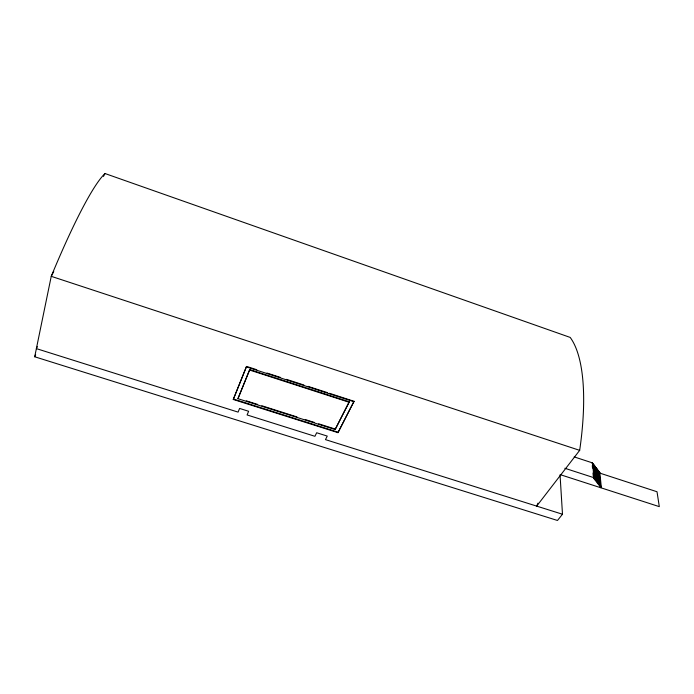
<?xml version="1.0" encoding="UTF-8"?>
<svg xmlns="http://www.w3.org/2000/svg" width="694" height="694" viewBox="0 0 694 694"><rect width="100%" height="100%" fill="white"/><g stroke="black" fill="none" stroke-linecap="round" stroke-linejoin="round"><path stroke-width="1.04" d="M246.509 366.406L233.271 399.475L337.969 432.666L354.044 401.279L329.468 393.307M349.134 402.26L349.203 401.791L249.71 369.564L237.947 398.677L335.133 429.525L349.134 402.26L249.588 370.032L237.947 398.677M337.969 432.666L354.044 401.279M335.133 429.525L349.203 401.791M560.075 475.338L562.487 514.237L557.482 520.474L34.7 356.768L51.243 276.325A202.908 23.743 -70.5 0 1 105.002 173.526L570.19 337.423A185.133 60.673 -73.6 0 1 579.672 450.354L536.679 506.108L537.963 503.159M249.588 370.032L249.71 369.564M233.271 399.475L246.387 366.866L353.975 401.748M34.7 356.768L35.663 354.825M37.337 346.679L36.374 348.622L238.085 412.115L239.603 408.428L248.634 411.282L247.09 414.951L314.92 436.3L316.681 432.752L327.264 436.092L325.469 439.623L562.487 514.237M53.759 271.528L51.243 276.325L579.672 450.354M103.493 176.406L105.002 173.526M574.172 456.895L592.529 462.915L592.077 463.479L593.266 463.87L594.68 478.669L594.229 479.233L595.426 479.623L594.966 480.187L596.163 480.578L595.704 481.142L596.901 481.523L596.45 482.087L597.638 482.477L597.187 483.041L598.375 483.423L597.916 483.987L599.113 484.377L598.653 484.933L599.842 485.323L599.39 485.878L600.579 486.26L600.119 486.824L601.308 487.205L600.848 487.761L600.64 485.653M593.266 463.87L592.815 464.433L593.995 464.824L595.426 479.623M593.995 464.824L593.544 465.388L594.723 465.778L596.163 480.578M594.723 465.778L594.272 466.342L595.452 466.724L596.901 481.523M595.452 466.724L595.001 467.288L596.181 467.678L597.638 482.477M596.181 467.678L595.73 468.242L596.909 468.624L598.375 483.423M596.667 471.304L596.909 468.624M597.395 472.25L597.638 469.569L596.458 469.187M597.187 470.133L599.078 471.46L600.579 486.26M592.529 462.915L593.943 477.706L593.483 478.279L594.68 478.669M598.844 474.132L599.078 471.46M598.636 472.015L599.807 472.397L599.356 472.961L657.018 491.751L659.3 506.637L560.11 474.609M233.392 399.007L338.039 432.189M246.335 400.837L257.7 404.446M261.838 405.756L296.971 416.912M305.239 419.54L314.538 422.49M318.676 423.808L335.211 429.057M564.821 468.259L593.943 477.706M247.532 366.736L256.754 369.728M266.99 373.051L280.307 377.363M286.449 379.358L303.859 385.005M307.954 386.332L327.421 392.639M599.807 472.397L601.308 487.205M599.998 479.302L600.206 481.419M599.269 478.366L599.477 480.482M598.358 470.515L599.842 485.323M597.638 469.569L599.113 484.377M597.916 477.533L598.133 479.649M597.187 476.587L597.395 478.704M596.458 475.642L596.771 478.808M594.376 467.4L594.689 470.567M595.096 474.8L595.296 476.908M593.752 467.504L593.951 469.621M593.014 466.55L593.214 468.667M593.726 473.95L593.925 476.058M592.286 465.596L592.485 467.713M592.988 472.996L593.283 476.162"/></g></svg>
